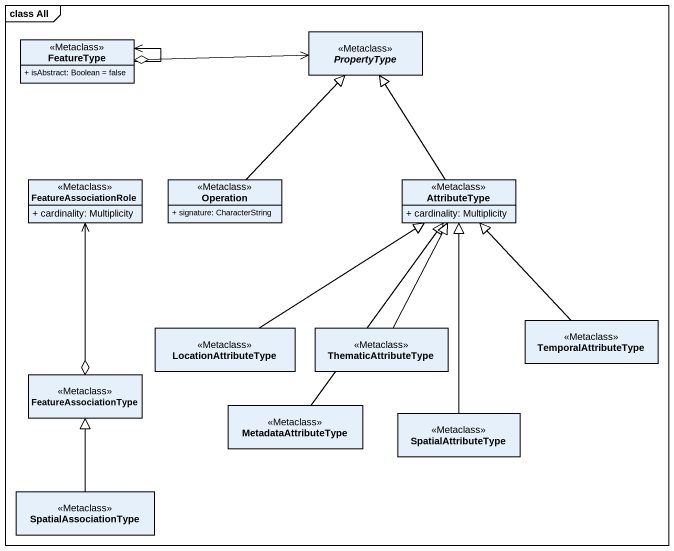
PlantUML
@startuml
mainframe class All
hide circle
hide empty members
skinparam classAttributeIconSize 0
class FeatureType <<Metaclass>> {
  + isAbstract: Boolean = false
}
abstract class PropertyType <<Metaclass>>
class FeatureAssociationRole <<Metaclass>> {
  + cardinality: Multiplicity
}
class Operation <<Metaclass>> {
  + signature: CharacterString
}
class AttributeType <<Metaclass>> {
  + cardinality: Multiplicity
}
class LocationAttributeType <<Metaclass>>
class ThematicAttributeType <<Metaclass>>
class TemporalAttributeType <<Metaclass>>
class FeatureAssociationType <<Metaclass>>
class MetadataAttributeType <<Metaclass>>
class SpatialAttributeType <<Metaclass>>
class SpatialAssociationType <<Metaclass>>
FeatureType --> FeatureType
FeatureType o-right-> PropertyType
FeatureAssociationRole <--o FeatureAssociationType
Operation -up-|> PropertyType
AttributeType -up-|> PropertyType
LocationAttributeType -up-|> AttributeType
ThematicAttributeType -up-|> AttributeType
TemporalAttributeType -up-|> AttributeType
MetadataAttributeType -up-|> AttributeType
SpatialAttributeType -up-|> AttributeType
SpatialAssociationType -up-|> FeatureAssociationType
@enduml
